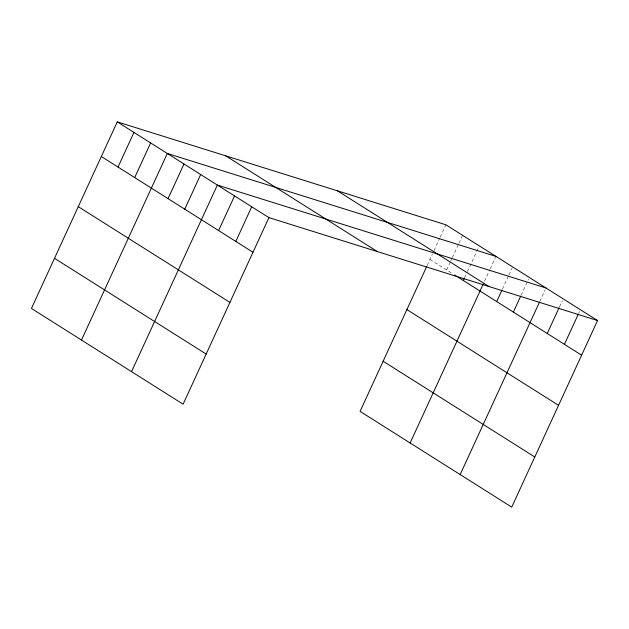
<?xml version="1.0" encoding="UTF-8"?>
<svg xmlns="http://www.w3.org/2000/svg" width="629" height="629" viewBox="0 0 629 629"><rect width="100%" height="100%" fill="white"/><g stroke="black" fill="none" stroke-linecap="round" stroke-linejoin="round"><path stroke-width="0.47" stroke-dasharray="3.15 2.36" d="M427.177 265.493L432.414 254.116M434.049 250.562L439.765 238.124M440.174 237.235L445.898 224.797M446.645 269.975L450.317 261.978M450.726 261.09L451.952 258.425M452.361 257.536L458.494 244.217M458.903 243.329L462.574 235.332M464.548 277.845L467.001 272.514M467.41 271.626L478.85 246.749M484.503 281.265L489.81 269.723M490.219 268.835L495.534 257.285M502.406 289.136L508.539 275.809M508.947 274.92L512.218 267.812M521.134 295.229L528.486 279.237M539.855 301.315L545.17 289.765M559.495 306.834L562.357 300.615M578.727 313.25L579.545 311.473M429.961 259.447L452.204 273.489"/><path stroke-width="0.94" d="M117.269 121.869L31.45 308.454L183.102 404.203L268.921 217.618L117.269 121.869L445.898 224.797L597.55 320.546L511.731 507.131L360.079 411.382L426.776 266.358M118.016 167.047L133.953 132.405M134.7 177.582L150.63 142.932M81.495 340.053L167.314 153.468L495.943 256.396M168.061 198.646L183.998 163.996M184.745 209.182L200.682 174.532M131.54 371.645L217.359 185.068L545.988 287.988M218.617 230.56L234.546 195.918M235.804 241.41L251.734 206.768M463.321 280.51L464.139 278.733M410.124 442.981L483.276 283.931M496.69 301.574L501.997 290.024M513.366 312.102L520.726 296.117M460.169 474.573L539.446 302.203M547.238 333.488L559.087 307.723M564.425 344.338L578.318 314.138M268.921 217.618L597.55 320.546M337.451 190.831L489.103 286.58M454.586 274.991L581.613 355.188M225.717 155.835L377.369 251.584M406.9 309.586L558.552 405.328M101.332 156.519L252.992 252.26M383.14 361.243L534.792 456.992M78.271 206.658L229.923 302.4M54.511 258.315L206.163 354.064"/></g></svg>
